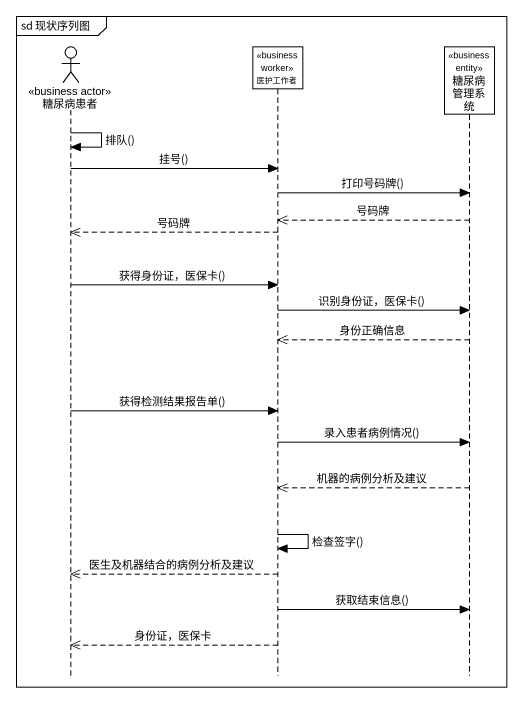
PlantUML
@startuml
mainframe sd 现状序列图
hide footbox
actor 糖尿病患者 <<business actor>>
participant 医护工作者 <<business worker>>
participant 糖尿病管理系统 <<business entity>>

糖尿病患者 -> 糖尿病患者 : 排队()
糖尿病患者 -> 医护工作者 : 挂号()
医护工作者 -> 糖尿病管理系统 : 打印号码牌()
糖尿病管理系统 -->> 医护工作者 : 号码牌
医护工作者 -->> 糖尿病患者 : 号码牌
糖尿病患者 -> 医护工作者 : 获得身份证，医保卡()
医护工作者 -> 糖尿病管理系统 : 识别身份证，医保卡()
糖尿病管理系统 -->> 医护工作者 : 身份正确信息
糖尿病患者 -> 医护工作者 : 获得检测结果报告单()
医护工作者 -> 糖尿病管理系统 : 录入患者病例情况()
糖尿病管理系统 -->> 医护工作者 : 机器的病例分析及建议
医护工作者 -> 医护工作者 : 检查签字()
医护工作者 -->> 糖尿病患者 : 医生及机器结合的病例分析及建议
医护工作者 -> 糖尿病管理系统 : 获取结束信息()
医护工作者 -->> 糖尿病患者 : 身份证，医保卡
@enduml
